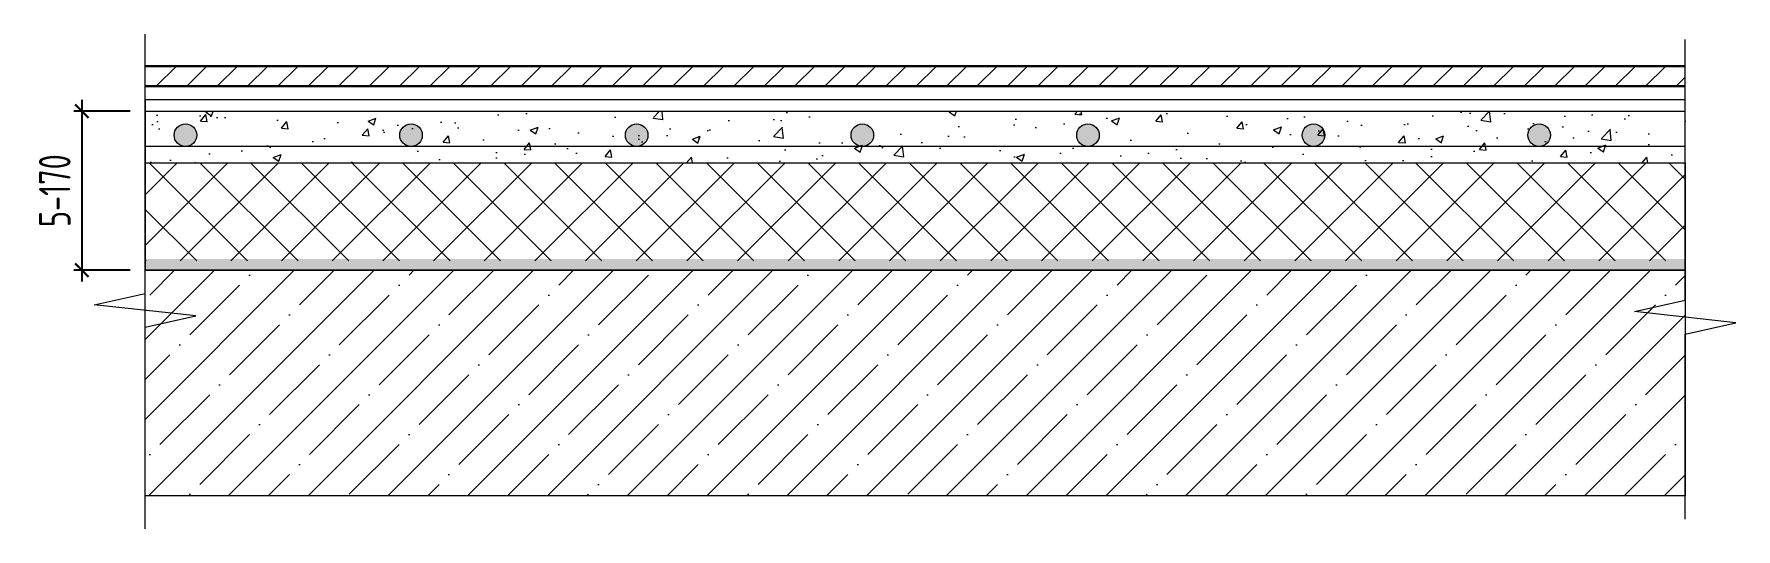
# Model space of a CAD drawing. Header units: millimetres. Extents: x -531467 to 558829, y -9025 to 266565.
# Drawn here: x -522999 to -515456, y 49627 to 51823 of the extents above; entities that cross this region are included whole.
import ezdxf

# ---------------------------------------------------------------- set-up
doc = ezdxf.new("R2010")
doc.units = ezdxf.units.MM
doc.layers.add('АР_Перегородки кирпич штрих', color=7, linetype='Continuous')
doc.layers.add('АР_Плита', color=220, linetype='Continuous')
for name, color, linetype, lineweight in [('АР_Размеры дверей', 15, 'Continuous', 0), ('АР_Тонкие', 250, 'Continuous', 0), ('АР_Штриховка', 252, 'Continuous', 0)]:
    doc.layers.add(name, color=color, linetype=linetype, lineweight=lineweight)
doc.styles.add('ISOCPEUR', font='isocpeur.ttf', dxfattribs={"width": 0.7})
doc.dimstyles.new('R_50', dxfattribs={"dimtxt": 140, "dimasz": 60, "dimexe": 50, "dimexo": 50, "dimgap": 50, "dimtad": 1, "dimdec": 0, "dimrnd": 5, "dimzin": 0, "dimdsep": 46, "dimtxsty": 'ISOCPEUR', "dimblk": 'ARCHTICK', "dimcen": 50, "dimdle": 50, "dimclrd": 256, "dimclre": 256, "dimclrt": 256, "dimadec": 0, "dimazin": 0, "dimtfac": 2, "dimtdec": 0, "dimtofl": 0, "dimtmove": 1, "dimatfit": 3, "dimfxl": 1, "dimtvp": 3, "dimtfill": 1, "dimtolj": 1, "dimtzin": 0, "dimarcsym": 0})

# ---------------------------------------------------------------- blocks, each defined once
blk = doc.blocks.new('*U39')
at = {"color": 8}
blk.add_lwpolyline([(0, -6.699), (0, 1.502), (2.25, 2.002), (-2.25, 2.502), (0, 3.002), (0, 14.576)], dxfattribs=at)
blk = doc.blocks.new('*U31')
at = {"color": 8}
blk.add_lwpolyline([(0, -6.506), (0, 2.443), (2.25, 2.943), (-2.25, 3.443), (0, 3.943), (0, 15.447)], dxfattribs=at)
blk = doc.blocks.new('Арматура_D-10')
at = {"layer": 'АР_Перегородки кирпич штрих', "transparency": 33554687}
h = blk.add_hatch(color=256, dxfattribs=at)
h.set_gradient(color2=(0, 0, 0), tint=1, name='SPHERICAL')
h.paths.add_polyline_path([(-59078.57, 235102.41, 1), (-59088.57, 235102.41, 1)])
at = {"layer": 'АР_Тонкие'}
blk.add_circle((-59083.57, 235102.41), 5, dxfattribs=at)
blk = doc.blocks.new('_ArchTick')
at = {"color": 0, "linetype": 'ByBlock', "const_width": 0.15}
blk.add_lwpolyline([(-0.5, -0.5), (0.5, 0.5)], dxfattribs=at)
blk = doc.blocks.new('*D4545')
at = {"layer": 'Defpoints', "color": 0, "transparency": 16777216}
for p in [(-522522.7, 51480.7), (-522522.7, 50775)]:
    blk.add_point(p, dxfattribs=at)
at = {"layer": 'АР_Размеры дверей', "lineweight": -2, "transparency": 16777216}
for p, q in [((-522786.8, 51530.7), (-522786.8, 50725)), ((-522572.7, 51480.7), (-522836.8, 51480.7)), ((-522572.7, 50775), (-522836.8, 50775))]:
    blk.add_line(p, q, dxfattribs=at)
at = {"layer": 'АР_Размеры дверей', "lineweight": -2, "transparency": 16777216, "xscale": 60, "yscale": 60, "zscale": 60}
for p, rotation in [((-522786.8, 51480.7), 90), ((-522786.8, 50775), 270)]:
    blk.add_blockref('_ArchTick', p, dxfattribs=dict(at, rotation=rotation))
at = {"layer": 'АР_Размеры дверей', "transparency": 16777216, "insert": (-522906.8, 51127.9), "char_height": 140, "width": 708.7, "attachment_point": 5, "rotation": 90, "style": 'ISOCPEUR', "bg_fill": 3, "box_fill_scale": 1.1, "bg_fill_color": 256, "bg_fill_true_color": 13158600, "bg_fill_transparency": 0}
blk.add_mtext('\\A1;5-170', dxfattribs=at)
at = {"layer": 'Defpoints', "color": 0, "transparency": 16777216}
blk.add_point((-522786.8, 50775), dxfattribs=at)

msp = doc.modelspace()

# ---------------------------------------------------------------- hatches: boundary and pattern name
at = {"layer": 'АР_Штриховка', "lineweight": 5, "true_color": 0x939598}
h = msp.add_hatch(dxfattribs=at)
h.set_pattern_fill('ANSI31', color=252, scale=30)
h.set_pattern_definition([(45, (-1228901.63, -2126089.39), (-67.351921, 67.351921), [])])
h.paths.add_polyline_path([(-515681.1, 51680.7), (-522506.5, 51680.7), (-522506.5, 51590.7), (-515681.1, 51590.7)])
at = {"layer": 'АР_Штриховка', "ltscale": 100, "true_color": 0x000000}
h = msp.add_hatch(dxfattribs=at)
h.set_pattern_fill('AR-CONC', color=18, scale=50, style=0)
h.set_pattern_definition([(50, (-5200836.66, 783421.66), (358.630091, -31.376067), [37.5, -412.5]), (355, (-5200836.66, 783421.66), (-69.375667, 376.096067), [30, -330]), (100.4514445, (-5200806.78, 783419.04), (289.254423, 344.719995), [31.870096, -350.571056]), (46.1842, (-5200836.66, 783521.66), (533.620665, -82.75964), [56.25, -618.75]), (96.635635, (-5200792.2, 783514.76), (467.33097, 487.0593), [47.80517, -525.85688]), (351.184164, (-5200836.66, 783521.66), (467.33097, 487.0593), [45, -495]), (21, (-5200786.66, 783496.66), (298.453526, -201.309445), [37.5, -412.5]), (326, (-5200786.66, 783496.66), (121.657666, 362.575023), [30, -330]), (71.451445, (-5200761.8, 783479.9), (420.111188, 161.265576), [31.870095, -350.571056]), (37.5, (-5200836.66, 783421.66), (6.0799277, 166.446927), [0, -326, 0, -335, 0, -331.25]), (7.5, (-5200836.66, 783421.66), (131.534769, 197.205856), [0, -191, 0, -318.5, 0, -126.25]), (327.5, (-5200948.16, 783421.66), (266.911218, -11.277436), [0, -125, 0, -390, 0, -517.5]), (317.5, (-5200998.16, 783421.66), (291.593085, 50.052491), [0, -162.5, 0, -259, 0, -367.5])])
h.paths.add_polyline_path([(-515681.1, 51480.7), (-522506.5, 51480.7), (-522506.5, 51251.3), (-515681.1, 51251.3)])
h = msp.add_hatch(dxfattribs=at)
h.set_pattern_fill('ANSI35', color=18, scale=1000, style=0)
h.set_pattern_definition([(45, (-5200836.66, 783271.66), (-176.776695, 176.776695), []), (45, (-5200659.9, 783271.66), (-176.776695, 176.776695), [312.5, -62.5, 0, -62.5])])
h.paths.add_polyline_path([(-515681.1, 50775), (-522506.5, 50775), (-522506.5, 49775), (-515681.1, 49775)])

# ---------------------------------------------------------------- linework, layer by layer
at = {"layer": 'АР_Плита', "color": 18, "lineweight": 5, "ltscale": 100, "true_color": 0x000000}
msp.add_lwpolyline([(-522506.5, 50775), (-515681.1, 50775), (-515681.1, 49775), (-522506.5, 49775)], close=True, dxfattribs=at)
at = {"layer": 'АР_Тонкие', "lineweight": 30}
for p, q in [((-522506.5, 51680.7), (-515681.1, 51680.7)), ((-522506.5, 51590.7), (-515681.1, 51590.7))]:
    msp.add_line(p, q, dxfattribs=at)
at = {"layer": 'АР_Тонкие'}
msp.add_lwpolyline([(-522506.5, 50775), (-515681.1, 50775), (-515681.1, 51530.7), (-522506.5, 51530.7)], close=True, dxfattribs=at)
for points in [[(-522506.5, 51480.7), (-515681.1, 51480.7)], [(-515681.1, 51323.8), (-522506.5, 51323.8)]]:
    msp.add_lwpolyline(points, dxfattribs=at)

# ---------------------------------------------------------------- block references
for name, p, xscale, yscale, zscale in [('*U31', (-522506.5, 50277.9), 100, 100, 100), ('*U39', (-515681.1, 50341.4), 100, 100, 100), ('Арматура_D-10', (68507.8, -2299650.3), 10, 10, 10), ('Арматура_D-10', (69507.8, -2299650.3), 10, 10, 10), ('Арматура_D-10', (70507.8, -2299650.3), 10, 10, 10), ('Арматура_D-10', (71507.8, -2299650.3), 10, 10, 10), ('Арматура_D-10', (72507.8, -2299650.3), 10, 10, 10), ('Арматура_D-10', (73507.8, -2299650.3), 10, 10, 10), ('Арматура_D-10', (74507.8, -2299650.3), 10, 10, 10)]:
    msp.add_blockref(name, p, dxfattribs=dict(at, xscale=xscale, yscale=yscale, zscale=zscale))

# ---------------------------------------------------------------- next in the draw order: dimensions: what is measured, and where the dimension line sits
at = {"layer": 'АР_Размеры дверей'}
dim = msp.add_linear_dim(base=(-522786.8, 50775), p1=(-522522.7, 51480.7), p2=(-522522.7, 50775), angle=90, text='5-170', dimstyle='R_50', override={"dimpost": '\\X'}, dxfattribs=at)
dim.commit()
dim.dimension.update_dxf_attribs({"geometry": '*D4545', "text_midpoint": (-522906.8, 51127.9)})

# ---------------------------------------------------------------- next in the draw order: hatches: boundary and pattern name
at = {"layer": 'АР_Перегородки кирпич штрих', "transparency": 33554687}
msp.add_hatch(color=256, dxfattribs=at).paths.add_polyline_path([(-522506.5, 50825), (-522506.5, 50775), (-515681.1, 50775), (-515681.1, 50825)])
at = {"layer": 'АР_Штриховка', "ltscale": 100, "true_color": 0x000000}
h = msp.add_hatch(dxfattribs=at)
h.set_pattern_fill('ANSI37', color=18, scale=50, style=0)
h.set_pattern_definition([(45, (0, -42430.1), (-112.2532, 112.2532), []), (135, (0, -42430.1), (-112.2532, -112.2532), [])])
h.paths.add_polyline_path([(-522506.5, 51251.3), (-515681.1, 51251.3), (-515681.1, 50816.1), (-522506.5, 50816.1)])

# ---------------------------------------------------------------- next in the draw order: linework, layer by layer
at = {"layer": 'АР_Тонкие'}
msp.add_lwpolyline([(-522506.5, 51251.3), (-515681.1, 51251.3), (-515681.1, 50775), (-522506.5, 50775)], close=True, dxfattribs=at)

doc.saveas('drawing.dxf')
